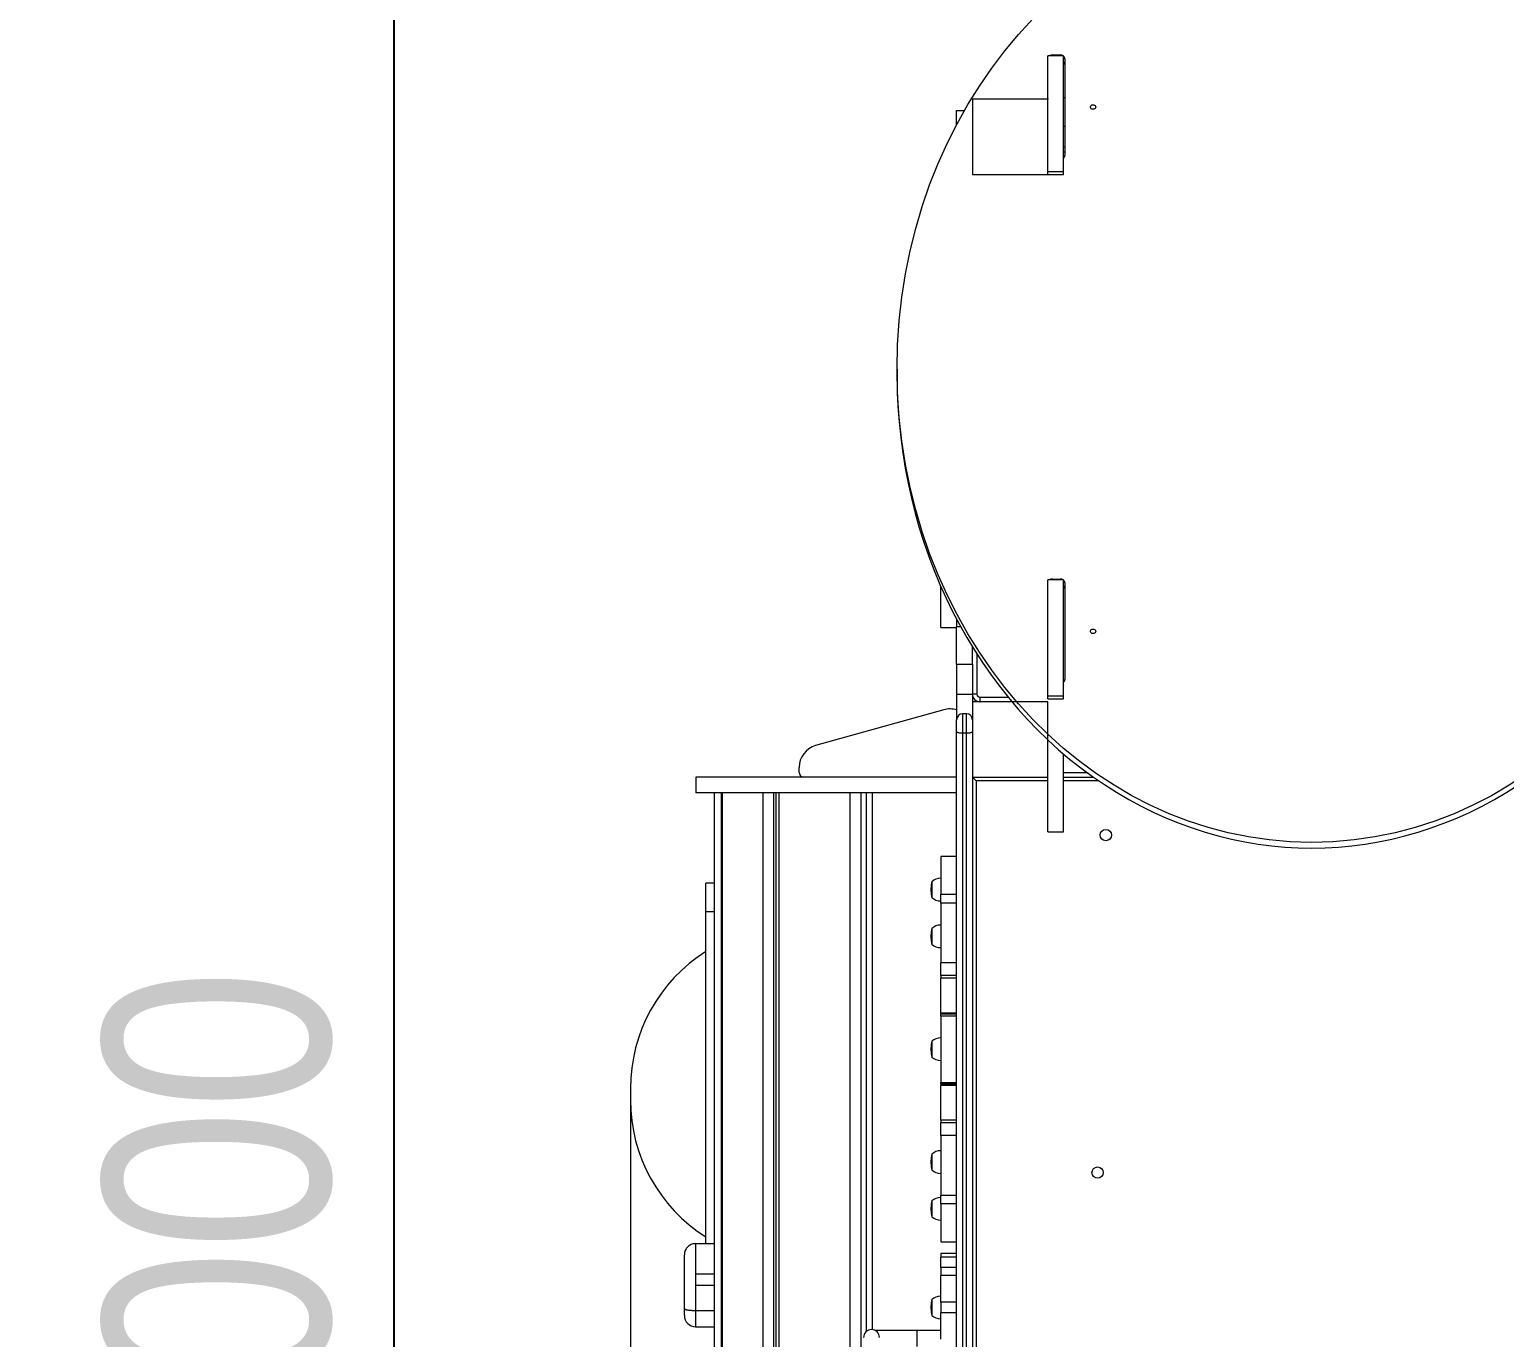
# Model space of a CAD drawing. Header units: millimetres. Extents: x -6304 to 6571, y -6082 to 4447.
# Drawn here: x -4346 to -2389, y 101 to 1837 of the extents above; entities that cross this region are included whole.
import ezdxf

# ---------------------------------------------------------------- set-up
doc = ezdxf.new("R2010")
doc.units = ezdxf.units.MM
for name, color, linetype in [('DIKOM_ОБЪЕКТ', 7, 'Continuous'), ('DIKOM_РАЗМЕР_ЗОНА', 7, 'Continuous'), ('DIKOM_РАЗМЕР_ОБЪЕКТА', 7, 'Continuous')]:
    doc.layers.add(name, color=color, linetype=linetype)
doc.styles.add('style1', font='arial.ttf', dxfattribs={"width": 0.8})
doc.dimstyles.new('1-50', dxfattribs={"dimtxt": 300, "dimasz": 200, "dimexe": 100, "dimexo": 0, "dimgap": 100, "dimtad": 1, "dimtxsty": 'style1', "dimcen": 200, "dimclrd": 7, "dimclre": 7, "dimclrt": 7, "dimadec": 1, "dimazin": 2, "dimtfac": 1, "dimtmove": 0, "dimatfit": 2, "dimfxl": 0, "dimlwd": 25, "dimlwe": 18, "dimarcsym": 0})

# ---------------------------------------------------------------- blocks, each defined once
blk = doc.blocks.new('*D13')
at = {"layer": 'Defpoints', "color": 0, "transparency": 16777216}
for p in [(-3548.9, 424), (5070.8, -640.9), (5070.8, -4541.1)]:
    blk.add_point(p, dxfattribs=at)
at = {"layer": 'DIKOM_РАЗМЕР_ОБЪЕКТА', "color": 7, "lineweight": 18, "transparency": 16777216}
for p, q in [((-3548.9, 424), (-3548.9, -4641.1)), ((5070.8, -640.9), (5070.8, -4641.1))]:
    blk.add_line(p, q, dxfattribs=at)
at = {"layer": 'DIKOM_РАЗМЕР_ОБЪЕКТА', "color": 7, "lineweight": 25, "transparency": 16777216}
blk.add_line((-3148.9, -4541.1), (4670.8, -4541.1), dxfattribs=at)
at = {"layer": 'DIKOM_РАЗМЕР_ОБЪЕКТА', "color": 7, "transparency": 16777216}
for points in [[(-3148.9, -4474.4), (-3148.9, -4607.8), (-3548.9, -4541.1)], [(4670.8, -4474.4), (4670.8, -4607.8), (5070.8, -4541.1)]]:
    blk.add_solid(points, dxfattribs=at)
at = {"layer": 'DIKOM_РАЗМЕР_ОБЪЕКТА', "color": 7, "transparency": 16777216, "insert": (1449.2, -4307.9), "char_height": 300, "attachment_point": 5, "style": 'style1'}
blk.add_mtext('8650', dxfattribs=at)
blk = doc.blocks.new('*D14')
at = {"layer": 'Defpoints', "color": 0, "transparency": 16777216}
for p in [(-2968.2, 2945), (-3862.8, -4079.6), (-2929.7, -4079.6)]:
    blk.add_point(p, dxfattribs=at)
at = {"layer": 'DIKOM_РАЗМЕР_ОБЪЕКТА', "color": 7, "lineweight": 18, "transparency": 16777216}
for p, q in [((-2968.2, 2945), (-3962.8, 2945)), ((-2929.7, -4079.6), (-3962.8, -4079.6))]:
    blk.add_line(p, q, dxfattribs=at)
at = {"layer": 'DIKOM_РАЗМЕР_ОБЪЕКТА', "color": 7, "lineweight": 25, "transparency": 16777216}
blk.add_line((-3862.8, 2545), (-3862.8, -3679.6), dxfattribs=at)
at = {"layer": 'DIKOM_РАЗМЕР_ОБЪЕКТА', "color": 7, "transparency": 16777216}
for points in [[(-3929.5, 2545), (-3796.1, 2545), (-3862.8, 2945)], [(-3929.5, -3679.6), (-3796.1, -3679.6), (-3862.8, -4079.6)]]:
    blk.add_solid(points, dxfattribs=at)
at = {"layer": 'DIKOM_РАЗМЕР_ОБЪЕКТА', "color": 7, "transparency": 16777216, "insert": (-4096, 217.4), "char_height": 300, "attachment_point": 5, "rotation": 90, "style": 'style1'}
blk.add_mtext('7000', dxfattribs=at)
blk = doc.blocks.new('*D15')
at = {"layer": 'Defpoints', "color": 0, "transparency": 16777216}
for p in [(-3710.3, 4446.6), (-5874.3, -6082.1), (-3458.2, -6082.1)]:
    blk.add_point(p, dxfattribs=at)
at = {"layer": 'DIKOM_РАЗМЕР_ЗОНА', "color": 7, "lineweight": 18, "transparency": 16777216}
for p, q in [((-3710.3, 4446.6), (-5974.3, 4446.6)), ((-3458.2, -6082.1), (-5974.3, -6082.1))]:
    blk.add_line(p, q, dxfattribs=at)
at = {"layer": 'DIKOM_РАЗМЕР_ЗОНА', "color": 7, "lineweight": 25, "transparency": 16777216}
blk.add_line((-5874.3, 4046.6), (-5874.3, -5682.1), dxfattribs=at)
at = {"layer": 'DIKOM_РАЗМЕР_ЗОНА', "color": 7, "transparency": 16777216}
for points in [[(-5941, 4046.6), (-5807.6, 4046.6), (-5874.3, 4446.6)], [(-5941, -5682.1), (-5807.6, -5682.1), (-5874.3, -6082.1)]]:
    blk.add_solid(points, dxfattribs=at)
at = {"layer": 'DIKOM_РАЗМЕР_ЗОНА', "color": 7, "transparency": 16777216, "insert": (-6107.5, -47.1), "char_height": 300, "attachment_point": 5, "rotation": 90, "style": 'style1'}
blk.add_mtext('10500', dxfattribs=at)

msp = doc.modelspace()

# ---------------------------------------------------------------- linework, layer by layer
at = {"layer": 'DIKOM_ОБЪЕКТ', "color": 7, "linetype": 'Continuous', "lineweight": 15}
for p, q in [((-2974.172, 1802.679), (-2995.172, 1802.679)), ((-2995.172, 1648.712), (-2995.172, 1802.679)), ((-2989.172, 1803.794), (-2978.672, 1803.794)), ((-2989.172, 1802.679), (-2989.172, 1803.794)), ((-2978.672, 1802.679), (-2978.672, 1803.794)), ((-2974.172, 1648.712), (-2974.172, 1802.679)), ((-2972.672, 1798.595), (-2972.672, 1670.36)), ((-2995.172, 1745.038), (-3095.172, 1745.038)), ((-3095.172, 1745.038), (-3095.172, 1645.038)), ((-2995.172, 1745.656), (-2995.172, 1745.038)), ((-2995.172, 1645.038), (-2995.172, 1745.038)), ((-2974.172, 1746.971), (-2972.672, 1746.971)), ((-3116.172, 1730.038), (-3105.647, 1730.038)), ((-3116.172, 1710.889), (-3116.172, 1730.038)), ((-2972.672, 1708.538), (-2974.172, 1708.538)), ((-2974.172, 1681.538), (-2972.672, 1681.538)), ((-2974.172, 1675.038), (-2972.672, 1675.038)), ((-3095.172, 1645.038), (-2995.172, 1645.038)), ((-2995.172, 1648.712), (-2974.172, 1648.712)), ((-2995.172, 1644.919), (-2995.172, 1648.712)), ((-2995.172, 1644.919), (-2974.172, 1644.919)), ((-2974.172, 1644.919), (-2974.172, 1648.712)), ((-3195.172, 1386.513), (-3195.172, 1379.024)), ((-3137.172, 1043.406), (-3137.172, 1098.241)), ((-2974.172, 1106.73), (-2995.172, 1106.73)), ((-2995.172, 952.763), (-2995.172, 1106.73)), ((-2989.172, 1107.865), (-2978.672, 1107.865)), ((-2989.172, 1106.73), (-2989.172, 1107.865)), ((-2978.672, 1106.73), (-2978.672, 1107.865)), ((-2974.172, 952.763), (-2974.172, 1106.73)), ((-2972.672, 1102.666), (-2972.672, 974.43)), ((-3137.172, 1043.406), (-3116.172, 1043.406)), ((-3116.172, 1054.648), (-3116.172, 1045.038)), ((-3116.172, 995.038), (-3116.172, 1045.038)), ((-3116.172, 1045.038), (-3110.995, 1045.038)), ((-3095.172, 995.038), (-3095.172, 1017.845)), ((-3089.172, 1008.285), (-3089.172, 955.038)), ((-3116.172, 995.038), (-3095.172, 995.038)), ((-3116.172, 995.038), (-3116.172, 955.038)), ((-3095.172, 995.038), (-3095.172, 955.038)), ((-3116.172, 955.038), (-3095.172, 955.038)), ((-3116.172, 955.038), (-3116.172, 921.038)), ((-3095.172, 955.038), (-3095.172, 945.038)), ((-3089.172, 955.038), (-3095.172, 955.038)), ((-3095.172, 945.038), (-3095.172, 845.038)), ((-3042.816, 945.038), (-3095.172, 945.038)), ((-3095.172, 945.038), (-3095.172, 845.038)), ((-2995.172, 945.038), (-3095.172, 945.038)), ((-3085.172, 951.038), (-3085.172, 945.038)), ((-3085.172, 951.038), (-3047.77, 951.038)), ((-2995.172, 952.763), (-2974.172, 952.763)), ((-2995.172, 948.97), (-2995.172, 952.763)), ((-2995.172, 948.97), (-2974.172, 948.97)), ((-2995.172, 845.038), (-2995.172, 945.038)), ((-2974.172, 948.97), (-2974.172, 952.763)), ((-3133.261, 934.373), (-3303.261, 886.773)), ((-3116.172, 905.264), (-3116.172, 921.038)), ((-3108.172, 929.038), (-3108.172, 903.139)), ((-3103.172, 929.038), (-3108.172, 929.038)), ((-3103.172, 903.139), (-3103.172, 929.038)), ((-3116.172, 8.726), (-3116.172, 905.264)), ((-3108.172, 903.139), (-3108.172, 11.092)), ((-3103.172, 903.139), (-3108.172, 903.139)), ((-3103.172, 11.092), (-3103.172, 903.139)), ((-3095.172, 909.038), (-3095.383, 909.038)), ((-2995.172, 772.546), (-2995.172, 894.452)), ((-2974.172, 772.546), (-2974.172, 875.624)), ((-3462.172, 845.038), (-3462.172, 824.038)), ((-3116.172, 845.038), (-3462.172, 845.038)), ((-3325.172, 851.038), (-3325.172, 857.885)), ((-3095.172, 845.038), (-2995.172, 845.038)), ((-3095.172, 845.038), (-3095.172, 8.726)), ((-3095.172, 845.038), (-2995.172, 845.038)), ((-2974.172, 851.038), (-2943.169, 851.038)), ((-2974.172, 845.038), (-2934.858, 845.038)), ((-3116.172, 824.038), (-3462.172, 824.038)), ((-3437.396, -244.312), (-3437.396, 824.038)), ((-3428.525, 824.038), (-3428.525, -244.312)), ((-3427.426, 824.038), (-3427.426, -244.312)), ((-3372.728, -244.312), (-3372.728, 824.038)), ((-3359.269, 824.038), (-3359.269, 18.874)), ((-3356.132, 824.038), (-3356.132, 24.409)), ((-3352.251, 824.038), (-3352.251, 29.545)), ((-3257.342, -244.312), (-3257.342, 824.038)), ((-3243.314, 824.038), (-3243.314, -244.312)), ((-3236.145, 824.038), (-3236.145, 108.913)), ((-3228.323, 824.038), (-3228.323, 111.529)), ((-3090.172, 840.038), (-3090.172, -649.962)), ((-2995.172, 840.038), (-3090.172, 840.038)), ((-2927.671, 840.038), (-2974.172, 840.038)), ((-2995.172, 772.546), (-2974.172, 772.546)), ((-3116.172, 739.646), (-3137.172, 739.646)), ((-3137.172, 739.646), (-3137.172, 689.169)), ((-3149.172, 706.446), (-3149.172, 702.808)), ((-3437.396, 704.038), (-3448.896, 704.038)), ((-3448.896, 666.525), (-3448.896, 704.038)), ((-3150.225, 697.12), (-3150.225, 694.171)), ((-3149.172, 702.808), (-3149.172, 684.846)), ((-3116.172, 689.169), (-3137.172, 689.169)), ((-3137.172, 677.596), (-3137.172, 689.169)), ((-3448.896, 666.525), (-3437.396, 666.525)), ((-3448.896, 225.704), (-3448.896, 666.525)), ((-3116.172, 677.596), (-3137.172, 677.596)), ((-3137.172, 677.596), (-3137.172, 598.243)), ((-3150.225, 635.071), (-3150.225, 632.122)), ((-3149.172, 644.396), (-3149.172, 640.365)), ((-3149.172, 640.365), (-3149.172, 622.796)), ((-3116.172, 598.243), (-3137.172, 598.243)), ((-3137.172, 581.709), (-3137.172, 598.243)), ((-3116.172, 581.709), (-3137.172, 581.709)), ((-3137.172, 581.709), (-3137.172, 578.207)), ((-3116.172, 578.207), (-3137.172, 578.207)), ((-3137.172, 531.791), (-3137.172, 578.207)), ((-3116.172, 531.791), (-3137.172, 531.791)), ((-3137.172, 531.791), (-3137.172, 530.263)), ((-3116.172, 530.263), (-3137.172, 530.263)), ((-3137.172, 527.796), (-3137.172, 530.263)), ((-3116.172, 527.796), (-3137.172, 527.796)), ((-3137.172, 527.796), (-3137.172, 439.796)), ((-3149.172, 494.596), (-3149.172, 490.062)), ((-3149.172, 490.062), (-3149.172, 472.996)), ((-3150.225, 485.271), (-3150.225, 482.322)), ((-3548.896, 431.792), (-3548.896, 416.284)), ((-3137.172, 439.796), (-3116.172, 439.796)), ((-3137.172, 437.33), (-3137.172, 439.796)), ((-3116.172, 437.33), (-3137.172, 437.33)), ((-3137.172, 437.33), (-3137.172, 435.802)), ((-3116.172, 435.802), (-3137.172, 435.802)), ((-3137.172, 389.385), (-3137.172, 435.802)), ((-3116.172, 389.385), (-3137.172, 389.385)), ((-3137.172, 389.385), (-3137.172, 385.884)), ((-3116.172, 385.884), (-3137.172, 385.884)), ((-3137.172, 369.35), (-3137.172, 385.884)), ((-3116.172, 369.35), (-3137.172, 369.35)), ((-3137.172, 369.35), (-3137.172, 289.996)), ((-3150.225, 335.471), (-3150.225, 332.522)), ((-3149.172, 344.796), (-3149.172, 339.875)), ((-3149.172, 339.875), (-3149.172, 323.196)), ((-3149.172, 282.747), (-3149.172, 276.455)), ((-3149.172, 276.455), (-3149.172, 261.147)), ((-3137.172, 289.996), (-3116.172, 289.996)), ((-3137.172, 278.423), (-3137.172, 289.996)), ((-3116.172, 278.423), (-3137.172, 278.423)), ((-3137.172, 278.423), (-3137.172, 227.947)), ((-3150.225, 273.422), (-3150.225, 270.472)), ((-3462.396, 225.704), (-3462.396, 185.778)), ((-3462.396, 225.704), (-3437.396, 225.704)), ((-3137.172, 227.947), (-3116.172, 227.947)), ((-3477.396, 183.417), (-3477.396, 210.693)), ((-3116.172, 212.672), (-3137.172, 212.672)), ((-3137.172, 212.672), (-3137.172, 207.763)), ((-3116.172, 207.763), (-3137.172, 207.763)), ((-3137.172, 193.892), (-3137.172, 207.763)), ((-3477.396, 181.438), (-3477.396, 183.417)), ((-3477.396, 139.68), (-3477.396, 181.443)), ((-3462.396, 185.778), (-3462.396, 170.582)), ((-3462.396, 185.778), (-3437.396, 185.778)), ((-3116.172, 193.892), (-3137.172, 193.892)), ((-3137.172, 193.892), (-3137.172, 183.203)), ((-3116.172, 183.203), (-3137.172, 183.203)), ((-3137.172, 148.075), (-3137.172, 183.203)), ((-3462.396, 170.582), (-3437.396, 170.582)), ((-3462.396, 170.582), (-3462.396, 136.956)), ((-3477.396, 130.356), (-3477.396, 139.68)), ((-3150.225, 142.472), (-3150.225, 139.523)), ((-3149.172, 151.797), (-3149.172, 147.352)), ((-3149.172, 147.352), (-3149.172, 130.197)), ((-3116.172, 148.075), (-3137.172, 148.075)), ((-3137.172, 148.075), (-3137.172, 133.92)), ((-3462.396, 136.956), (-3437.396, 136.956)), ((-3462.396, 136.956), (-3462.396, 115.356)), ((-3116.172, 133.92), (-3137.172, 133.92)), ((-3137.172, 98.792), (-3137.172, 133.92)), ((-3462.396, 115.356), (-3437.396, 115.356)), ((-3137.172, 110.175), (-3169.172, 110.175)), ((-3169.172, 110.174), (-3169.172, 89.175))]:
    msp.add_line(p, q, dxfattribs=at)
at = {"layer": 'DIKOM_ОБЪЕКТ', "color": 7, "linetype": 'Continuous', "lineweight": 15, "flags": 128}
for points in [[(-2931.672, 1734.478), (-2931.862, 1733.493), (-2932.41, 1732.615), (-2933.258, 1731.939), (-2934.313, 1731.538), (-2935.461, 1731.455), (-2936.578, 1731.701), (-2937.543, 1732.247), (-2938.25, 1733.034), (-2938.624, 1733.979), (-2938.624, 1734.977), (-2938.25, 1735.921), (-2937.543, 1736.709), (-2936.578, 1737.255), (-2935.461, 1737.5), (-2934.313, 1737.418), (-2933.258, 1737.016), (-2932.41, 1736.34), (-2931.862, 1735.462), (-2931.672, 1734.478)], [(-2931.672, 1038.548), (-2931.862, 1037.563), (-2932.41, 1036.685), (-2933.258, 1036.009), (-2934.313, 1035.608), (-2935.461, 1035.526), (-2936.578, 1035.771), (-2937.543, 1036.317), (-2938.25, 1037.105), (-2938.624, 1038.049), (-2938.624, 1039.047), (-2938.25, 1039.991), (-2937.543, 1040.779), (-2936.578, 1041.325), (-2935.461, 1041.57), (-2934.313, 1041.488), (-2933.258, 1041.087), (-2932.41, 1040.411), (-2931.862, 1039.533), (-2931.672, 1038.548)], [(-3090.172, 840.038), (-3091.148, 841.014), (-3092.086, 841.952), (-3092.95, 842.816), (-3093.708, 843.574), (-3094.33, 844.196), (-3094.792, 844.658), (-3095.076, 844.942), (-3095.172, 845.038)]]:
    msp.add_lwpolyline(points, dxfattribs=at)
at = {"layer": 'DIKOM_ОБЪЕКТ', "color": 7, "linetype": 'Continuous', "lineweight": 15}
for centre in [(-2918.172, 768.038), (-2929.172, 320.038)]:
    msp.add_circle(centre, 7.5, dxfattribs=at)
for centre, radius, start, end in [((-2989.223, 1797.224), 6.571, 89.55787, 123.879086), ((-2978.622, 1797.223), 6.571, 56.121326, 90.442224), ((-2977.515, 1798.529), 4.843, 0.78092, 46.354719), ((-2977.515, 1791.041), 4.843, 0.781732, 46.353907), ((-2977.515, 1670.426), 4.843, 313.645777, 359.218585), ((-2989.224, 1101.297), 6.567, 89.552571, 124.189671), ((-2978.621, 1101.297), 6.568, 55.810736, 90.447529), ((-2977.515, 1102.6), 4.843, 0.78062, 46.355018), ((-2977.515, 1095.111), 4.843, 0.78062, 46.355018), ((-2977.515, 974.496), 4.843, 313.645114, 359.219179), ((-3085.172, 955.038), 10, 180, 270), ((-3085.172, 955.038), 4, 180, 270), ((-3125.172, 905.485), 30, 72.542397, 105.642246), ((-3108.172, 921.038), 8, 90, 180), ((-3103.172, 921.038), 8, 0, 90), ((-3295.172, 857.885), 30, 105.642246, 180), ((-3319.172, 851.038), 6, 180, 270), ((-3108.389, 697.12), 41.836, 167.120378, 180), ((-3137.012, 691.969), 18.677, 90.490933, 130.621157), ((-3108.389, 694.171), 41.836, 180, 192.879622), ((-3137.012, 699.322), 18.677, 229.378843, 269.509067), ((-3137.012, 629.92), 18.677, 90.490933, 130.621157), ((-3108.389, 635.071), 41.836, 167.120378, 180), ((-3108.389, 632.122), 41.836, 180, 192.879622), ((-3333.896, 431.792), 215, 122.336026, 180), ((-3137.012, 637.273), 18.677, 229.378843, 269.509067), ((-3108.389, 485.271), 41.836, 167.120378, 180), ((-3137.012, 480.12), 18.677, 90.490933, 130.621157), ((-3108.389, 482.322), 41.836, 180, 192.879622), ((-3137.012, 487.473), 18.677, 229.378843, 269.509067), ((-3333.896, 416.284), 215, 180, 237.663974), ((-3108.389, 335.471), 41.836, 167.120378, 180), ((-3137.012, 330.32), 18.677, 90.490933, 130.621157), ((-3108.389, 332.522), 41.836, 180, 192.879622), ((-3137.012, 337.673), 18.677, 229.378843, 269.509067), ((-3108.389, 273.422), 41.836, 167.120378, 180), ((-3137.012, 268.27), 18.677, 90.490933, 130.621157), ((-3108.389, 270.472), 41.836, 180, 192.879622), ((-3137.012, 275.624), 18.677, 229.378843, 269.509067), ((-3108.389, 142.472), 41.836, 167.120378, 180), ((-3108.389, 139.523), 41.836, 180, 192.879622), ((-3137.012, 137.321), 18.677, 90.490933, 130.621157), ((-3462.396, 130.356), 15, 180, 270), ((-3137.012, 144.674), 18.677, 229.378843, 269.509067), ((-3229.172, 101.063), 10.5, 0, 180)]:
    msp.add_arc(centre, radius, start, end, dxfattribs=at)
msp.add_ellipse((-2645.172, 1386.513), major_axis=(0, 628.181), ratio=0.87554333, dxfattribs=at)
msp.add_ellipse((-2645.172, 1379.024), major_axis=(0, 628.181), ratio=0.87554333, start_param=1.57079614, end_param=4.71238916, dxfattribs=at)
for points, knots in [([(-3108.172, 903.139), (-3109.071, 903.162), (-3110.87, 903.208), (-3113.263, 903.569), (-3115.083, 904.103), (-3115.999, 904.697), (-3116.171, 905.098), (-3116.172, 905.259), (-3116.172, 905.264)], [0, 0, 0, 0, 0.21449369, 0.42899066, 0.64353127, 0.85819174, 0.99525117, 1, 1, 1, 1]), ([(-3095.172, 905.264), (-3095.172, 905.259), (-3095.174, 905.098), (-3095.345, 904.697), (-3096.261, 904.103), (-3098.081, 903.569), (-3100.475, 903.208), (-3102.273, 903.162), (-3103.172, 903.139)], [0, 0, 0, 0, 0.00474884, 0.1418084, 0.35646909, 0.57101307, 0.7855061, 1, 1, 1, 1]), ([(-3462.396, 225.704), (-3463.227, 225.664), (-3464.913, 225.583), (-3467.36, 224.929), (-3469.687, 223.895), (-3471.788, 222.489), (-3473.64, 220.737), (-3475.159, 218.717), (-3476.327, 216.449), (-3477.168, 213.799), (-3477.394, 211.829), (-3477.396, 210.72), (-3477.396, 210.693)], [0, 0, 0, 0, 0.10577378, 0.21461528, 0.320388, 0.42922772, 0.53502196, 0.64387969, 0.74972874, 0.85864532, 0.99664496, 1, 1, 1, 1]), ([(-3477.396, 139.68), (-3477.396, 139.677), (-3477.394, 139.438), (-3477.167, 139.042), (-3476.31, 138.534), (-3475.152, 138.129), (-3473.622, 137.774), (-3471.794, 137.481), (-3469.684, 137.248), (-3467.388, 137.082), (-3464.929, 136.976), (-3463.248, 136.963), (-3462.396, 136.956)], [0, 0, 0, 0, 0.00203973, 0.14514544, 0.25093365, 0.35975747, 0.46508096, 0.57343081, 0.67855116, 0.78670491, 0.89182967, 1, 1, 1, 1]), ([(-3169.172, 110.175), (-3169.934, 110.175), (-3172.146, 110.175), (-3175.8, 110.177), (-3180.104, 110.182), (-3184.35, 110.189), (-3188.516, 110.198), (-3192.58, 110.209), (-3196.52, 110.223), (-3200.314, 110.238), (-3203.943, 110.256), (-3207.388, 110.275), (-3210.628, 110.296), (-3213.649, 110.319), (-3216.43, 110.343), (-3218.961, 110.369), (-3221.215, 110.396), (-3223.093, 110.422), (-3224.077, 110.439), (-3224.517, 110.447)], [0, 0, 0, 0, 0.03226467, 0.09360607, 0.15495498, 0.21630176, 0.27764488, 0.33898098, 0.40031117, 0.46162875, 0.52293403, 0.58422038, 0.64548188, 0.70670645, 0.76788739, 0.82899541, 0.88999851, 0.95083358, 1, 1, 1, 1])]:
    msp.add_open_spline(points, degree=3, knots=knots, dxfattribs=at)

# ---------------------------------------------------------------- dimensions: what is measured, and where the dimension line sits
at = {"layer": 'DIKOM_РАЗМЕР_ЗОНА'}
dim = msp.add_linear_dim(base=(-5874.309, -6082.093), p1=(-3710.309, 4446.553), p2=(-3458.172, -6082.093), angle=90, text='10500', dimstyle='1-50', override={"dimasz": 400, "dimgap": 80}, dxfattribs=at)
dim.commit()
dim.dimension.update_dxf_attribs({"geometry": '*D15', "text_midpoint": (-5874.309, -47.091), "dimtype": 160})
at = {"layer": 'DIKOM_РАЗМЕР_ОБЪЕКТА'}
dim = msp.add_linear_dim(base=(-3862.809, -4079.64), p1=(-2968.172, 2944.965), p2=(-2929.672, -4079.64), angle=90, text='7000', dimstyle='1-50', override={"dimasz": 400, "dimgap": 80}, dxfattribs=at)
dim.commit()
dim.dimension.update_dxf_attribs({"geometry": '*D14', "text_midpoint": (-3862.809, 217.409), "dimtype": 160})
dim = msp.add_linear_dim(base=(5070.79, -4541.091), p1=(-3548.896, 424.038), p2=(5070.79, -640.9), text='8650', dimstyle='1-50', override={"dimasz": 400, "dimgap": 80}, dxfattribs=at)
dim.commit()
dim.dimension.update_dxf_attribs({"geometry": '*D13', "text_midpoint": (1449.191, -4541.091), "dimtype": 160})

doc.saveas('drawing.dxf')
